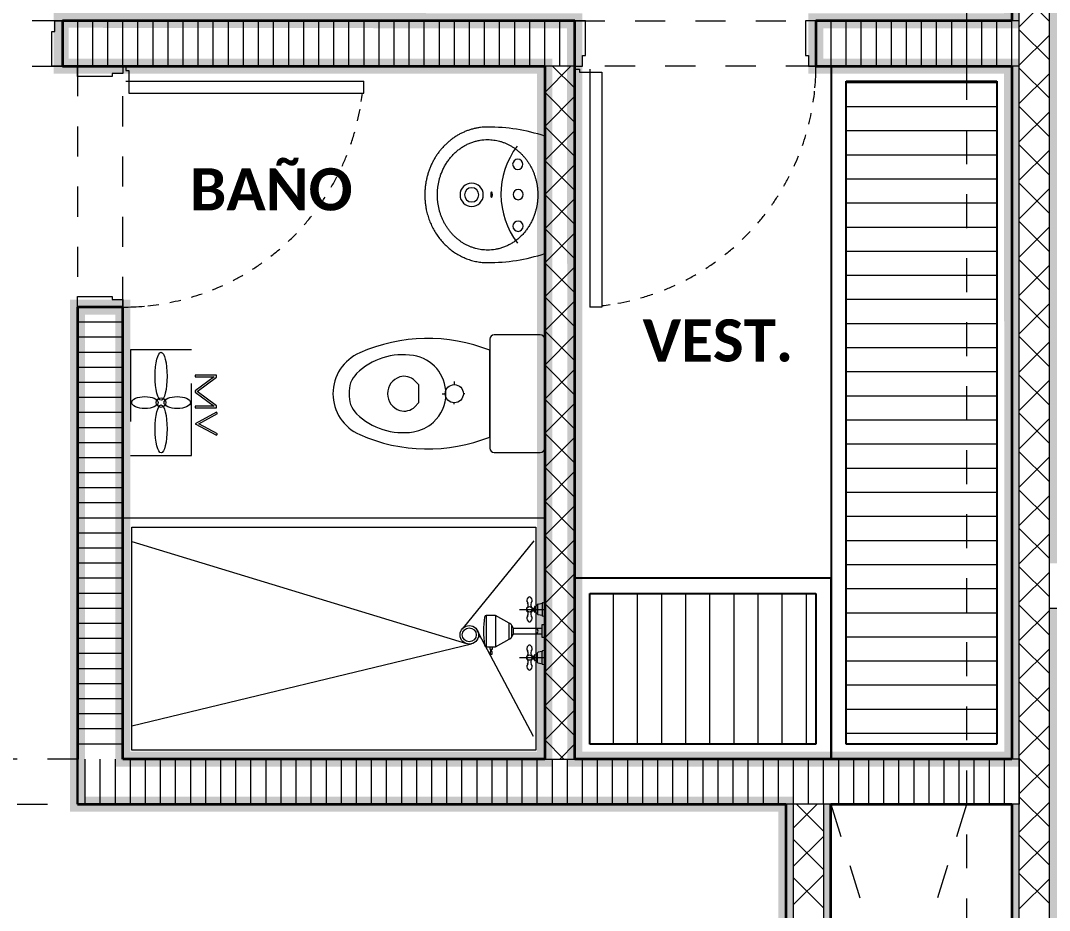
# Model space of a CAD drawing. Header units: metres. Extents: x -144 to 1000, y -717 to 29.
# Drawn here: x 459.226 to 462.64, y -554.622 to -551.669 of the extents above; entities that cross this region are included whole.
import ezdxf

# ---------------------------------------------------------------- set-up
doc = ezdxf.new("R2010")
doc.units = ezdxf.units.M
for name, pattern in [('Basculante', [0.11625, 0.075, -0.04125]), ('basculante modificado', [0.18, 0.1125, -0.0675]), ('Trazo', [0.45, 0.225, -0.225]), ('Trazo_2_', [0.47625, 0.238125, -0.238125])]:
    doc.linetypes.add(name, pattern=pattern)
doc.layers.get('0').update_dxf_attribs({"color": 1})
doc.layers.add('00-MEDICION', color=30, linetype='Continuous')
for name, color, linetype, lineweight in [('A-DETL', 1, 'Continuous', 9), ('A-DETL-GENF', 1, 'Continuous', 9), ('A-DETL-GENF-HDLN', 1, 'Trazo_2_', 9), ('A-DETL-MEDM', 1, 'Continuous', 30), ('A-DETL-THIN', 1, 'Continuous', 9), ('A-DOOR', 1, 'Continuous', 9), ('A-DOOR-FRAM', 1, 'Continuous', 9), ('A-DOOR-HDLN', 1, 'Trazo', 20), ('A-GENM', 1, 'Continuous', 9), ('A-WALL', 4, 'Continuous', 9), ('G-ANNO-TEXT', 2, 'Continuous', 9), ('P-SANR-FIXT', 1, 'Continuous', 9)]:
    doc.layers.add(name, color=color, linetype=linetype, lineweight=lineweight)
doc.layers.add('A-WALL-PATT', color=7, linetype='Continuous', lineweight=35, true_color=0x9c9c9c)
doc.styles.add('Calibri_B_1', font='calibrib.ttf', dxfattribs={"height": 0.135})

# ---------------------------------------------------------------- blocks, each defined once
blk = doc.blocks.new('U')
at = {"layer": 'A-WALL-PATT', "lineweight": 5, "true_color": 0x747474}
h = blk.add_hatch(color=8, dxfattribs=at)
h.paths.add_polyline_path([(467.0627, -494.06), (467.0627, -492.61), (467.0377, -492.61), (467.0377, -494.06)])
h.paths.add_polyline_path([(467.0524, -492.46), (467.0627, -492.46), (467.0627, -490.16), (467.038, -490.16), (467.038, -492.46)])
h.paths.add_polyline_path([(467.0377, -490.01), (467.0627, -490.01), (467.0627, -487.61), (467.0377, -487.61), (467.0377, -489.56)])
at = {"layer": 'A-WALL-PATT', "true_color": 0x747474}
h = blk.add_hatch(color=8, dxfattribs=at)
h.paths.add_polyline_path([(467.1877, -494.06), (467.1877, -491.96), (467.1627, -491.96), (467.1627, -494.06)])
h.paths.add_polyline_path([(467.1627, -491.81), (467.1877, -491.81), (467.1877, -487.61), (467.0627, -487.61), (467.0627, -487.635), (467.1627, -487.635), (467.1627, -491.0729)])
blk.add_hatch(color=8, dxfattribs=at).paths.add_polyline_path([(466.3127, -494.06), (466.3127, -492.61), (466.2877, -492.61), (466.2877, -494.06)])
at = {"layer": 'A-WALL-PATT', "lineweight": 5, "true_color": 0x747474}
blk.add_hatch(color=8, dxfattribs=at).paths.add_polyline_path([(466.4377, -494.06), (466.4377, -492.61), (466.4127, -492.61), (466.4127, -494.06)])
at = {"layer": 'A-DETL', "color": 7, "linetype": 'basculante modificado'}
for p, q in [((466.8877, -487.61), (466.8877, -495.6089)), ((466.4377, -492.61), (466.8877, -494.0596)), ((466.8877, -492.6103), (466.4377, -494.06))]:
    blk.add_line(p, q, dxfattribs=at)
at = {"layer": 'A-DETL-GENF', "linetype": 'Basculante'}
for p, q in [((463.8877, -490.01), (462.9877, -490.01)), ((463.8877, -490.16), (463.8877, -490.01)), ((465.588, -490.16), (465.588, -490.01)), ((465.588, -490.01), (466.388, -490.01)), ((466.388, -490.01), (466.388, -490.16)), ((462.9877, -490.16), (463.8877, -490.16)), ((464.088, -490.16), (463.938, -490.16)), ((463.938, -490.16), (463.938, -490.96)), ((464.088, -490.96), (464.088, -490.16)), ((466.388, -490.16), (465.588, -490.16)), ((463.938, -490.96), (464.088, -490.96)), ((463.938, -492.46), (462.938, -492.46)), ((462.938, -492.61), (463.938, -492.61))]:
    blk.add_line(p, q, dxfattribs=at)
at = {"layer": 'A-DETL-GENF', "color": 251, "true_color": 0x535353}
for p, q in [((466.488, -490.2141), (466.988, -490.2141)), ((466.488, -490.2941), (466.988, -490.2941)), ((466.488, -490.3741), (466.988, -490.3741)), ((466.488, -490.4541), (466.988, -490.4541)), ((466.488, -490.5341), (466.988, -490.5341)), ((466.488, -490.6141), (466.988, -490.6141)), ((466.488, -490.6941), (466.988, -490.6941)), ((466.488, -490.7741), (466.988, -490.7741)), ((466.488, -490.8541), (466.988, -490.8541)), ((466.488, -490.9341), (466.988, -490.9341)), ((466.488, -491.0141), (466.988, -491.0141)), ((466.488, -491.0941), (466.988, -491.0941)), ((466.488, -491.1741), (466.988, -491.1741)), ((466.488, -491.2541), (466.988, -491.2541)), ((466.488, -491.3341), (466.988, -491.3341)), ((466.488, -491.4141), (466.988, -491.4141)), ((466.488, -491.4941), (466.988, -491.4941)), ((466.488, -491.5741), (466.988, -491.5741)), ((466.488, -491.6541), (466.988, -491.6541)), ((466.488, -491.7341), (466.988, -491.7341)), ((466.488, -491.8141), (466.988, -491.8141)), ((466.488, -491.8941), (466.988, -491.8941)), ((465.7163, -492.41), (465.7163, -491.91)), ((465.7963, -492.41), (465.7963, -491.91)), ((465.8763, -492.41), (465.8763, -491.91)), ((465.9563, -492.41), (465.9563, -491.91)), ((466.0363, -492.41), (466.0363, -491.91)), ((466.1163, -492.41), (466.1163, -491.91)), ((466.1963, -492.41), (466.1963, -491.91)), ((466.2763, -492.41), (466.2763, -491.91)), ((466.3563, -492.41), (466.3563, -491.91)), ((466.488, -491.9741), (466.988, -491.9741)), ((466.488, -492.0541), (466.988, -492.0541)), ((466.488, -492.1341), (466.988, -492.1341)), ((466.488, -492.2141), (466.988, -492.2141)), ((466.488, -492.2941), (466.988, -492.2941)), ((466.488, -492.3741), (466.988, -492.3741))]:
    blk.add_line(p, q, dxfattribs=at)
at = {"layer": 'A-DETL-GENF'}
for p, q in [((464.3994, -491.1855), (464.3287, -491.1855)), ((464.3287, -491.1855), (464.3287, -491.1912)), ((464.3287, -491.1912), (464.3916, -491.1912)), ((464.3916, -491.1912), (464.3287, -491.2376)), ((464.3351, -491.24), (464.3994, -491.1926)), ((464.3994, -491.1926), (464.3994, -491.1855)), ((464.3287, -491.2376), (464.3287, -491.2424)), ((464.3287, -491.2424), (464.3916, -491.2888)), ((464.3994, -491.2875), (464.3351, -491.24)), ((464.3916, -491.2888), (464.3287, -491.2888)), ((464.3287, -491.2888), (464.3287, -491.2946)), ((464.3287, -491.2946), (464.3994, -491.2946)), ((464.3994, -491.3085), (464.3287, -491.347)), ((464.3407, -491.347), (464.4021, -491.3135)), ((464.3994, -491.2946), (464.3994, -491.2875)), ((464.4021, -491.3135), (464.3994, -491.3085)), ((464.3287, -491.347), (464.3994, -491.3855)), ((464.4021, -491.3805), (464.3407, -491.347)), ((464.3994, -491.3855), (464.4021, -491.3805))]:
    blk.add_line(p, q, dxfattribs=at)
blk.add_circle((464.215, -491.2768), 0.0159, dxfattribs=at)
for centre, major_axis, ratio in [((464.215, -491.1894), (0, 0.0795), 0.25), ((464.1613, -491.2768), (-0.0438, 0), 0.454545), ((464.215, -491.3642), (0, -0.0795), 0.25), ((464.2687, -491.2768), (-0.0438, 0), 0.454545)]:
    blk.add_ellipse(centre, major_axis=major_axis, ratio=ratio, dxfattribs=at)
at = {"layer": 'A-DETL-GENF-HDLN'}
for p, q in [((464.1134, -491.102), (464.1134, -491.452)), ((464.3162, -491.102), (464.1134, -491.102)), ((464.3162, -491.452), (464.3162, -491.102)), ((464.1134, -491.452), (464.3162, -491.452))]:
    blk.add_line(p, q, dxfattribs=at)
at = {"layer": 'A-DETL-MEDM'}
blk.add_line((463.938, -492.61), (463.938, -492.46), dxfattribs=at)
at = {"layer": 'A-DETL-THIN'}
for p, q in [((466.988, -490.21), (466.488, -490.21)), ((466.488, -490.21), (466.488, -492.41)), ((466.988, -492.41), (466.988, -490.21)), ((466.388, -491.91), (465.638, -491.91)), ((465.638, -491.91), (465.638, -492.41)), ((466.388, -491.91), (465.638, -491.91)), ((465.638, -491.91), (465.638, -492.41)), ((466.388, -492.41), (466.388, -491.91)), ((466.388, -492.41), (466.388, -491.91)), ((465.638, -492.41), (466.388, -492.41)), ((465.638, -492.41), (466.388, -492.41)), ((466.488, -492.41), (466.988, -492.41))]:
    blk.add_line(p, q, dxfattribs=at)
at = {"layer": 'A-DOOR'}
for p, q in [((465.588, -490.16), (465.588, -490.01)), ((464.088, -490.16), (463.938, -490.16))]:
    blk.add_line(p, q, dxfattribs=at)
at = {"layer": 'A-DOOR', "lineweight": 15}
for p, q in [((464.098, -490.16), (464.098, -490.175)), ((464.098, -490.175), (464.108, -490.175)), ((464.108, -490.175), (464.108, -490.25)), ((465.588, -490.17), (465.603, -490.17)), ((465.603, -490.17), (465.603, -490.18)), ((465.603, -490.18), (465.678, -490.18)), ((465.638, -490.17), (465.638, -490.96)), ((465.678, -490.18), (465.678, -490.96)), ((464.098, -490.21), (464.888, -490.21)), ((464.888, -490.25), (464.888, -490.21)), ((464.108, -490.25), (464.888, -490.25)), ((465.678, -490.96), (465.638, -490.96))]:
    blk.add_line(p, q, dxfattribs=at)
at = {"layer": 'A-DOOR'}
for centre, start, end in [((465.588, -490.16), 354.8602, 0), ((464.088, -490.16), 351.55, 353.5406), ((465.588, -490.16), 351.4009, 354.0571), ((464.088, -490.16), 346.8489, 349.7418), ((464.088, -490.16), 346.8489, 349.7418), ((465.588, -490.16), 346.0919, 348.7462), ((464.088, -490.16), 341.1143, 344.1684), ((465.588, -490.16), 340.7809, 343.4371), ((464.088, -490.16), 335.4451, 338.2717), ((465.588, -490.16), 335.4605, 338.1223), ((464.088, -490.16), 329.8378, 332.634), ((465.588, -490.16), 330.1233, 332.7944), ((464.088, -490.16), 324.2878, 327.0559), ((465.588, -490.16), 324.7622, 327.4462), ((464.088, -490.16), 318.7903, 321.5328), ((465.588, -490.16), 319.3702, 322.0705), ((464.088, -490.16), 313.3395, 316.0594), ((465.588, -490.16), 313.9406, 316.6605), ((464.088, -490.16), 307.9295, 310.6298), ((465.588, -490.16), 308.4672, 311.2097), ((464.088, -490.16), 302.5538, 305.2378), ((465.588, -490.16), 302.9441, 305.7122), ((464.088, -490.16), 297.2056, 299.8767), ((465.588, -490.16), 297.366, 300.1622), ((464.088, -490.16), 291.8777, 294.5395), ((465.588, -490.16), 291.7283, 294.5549), ((464.088, -490.16), 281.2538, 283.9081), ((464.088, -490.16), 286.5629, 289.2191), ((465.588, -490.16), 280.2582, 283.1511), ((465.588, -490.16), 280.2582, 283.1511), ((465.588, -490.16), 285.8316, 288.8857), ((464.088, -490.16), 270, 275.1398), ((464.088, -490.16), 275.9429, 278.5991), ((465.588, -490.16), 276.4594, 278.45)]:
    blk.add_arc(centre, 0.8, start, end, dxfattribs=at)
at = {"layer": 'A-DOOR-FRAM'}
for p, q in [((463.8627, -490.01), (463.8877, -490.01)), ((463.8627, -490.045), (463.8627, -490.01)), ((465.623, -490.01), (465.588, -490.01)), ((465.623, -490.125), (465.623, -490.01)), ((466.388, -490.01), (466.353, -490.01)), ((466.353, -490.01), (466.353, -490.125)), ((463.8527, -490.045), (463.8627, -490.045)), ((463.8527, -490.16), (463.8527, -490.045)), ((465.613, -490.16), (465.613, -490.125)), ((465.613, -490.125), (465.623, -490.125)), ((466.353, -490.125), (466.363, -490.125)), ((466.363, -490.125), (466.363, -490.16)), ((463.8877, -490.16), (463.8527, -490.16)), ((463.938, -490.195), (463.938, -490.16)), ((464.088, -490.16), (464.088, -490.185)), ((465.588, -490.16), (465.613, -490.16)), ((466.363, -490.16), (466.388, -490.16)), ((464.053, -490.185), (464.053, -490.195)), ((464.088, -490.185), (464.053, -490.185)), ((464.053, -490.195), (463.938, -490.195)), ((463.938, -490.925), (464.053, -490.925)), ((463.938, -490.96), (463.938, -490.925)), ((464.053, -490.925), (464.053, -490.935)), ((464.053, -490.935), (464.088, -490.935)), ((464.088, -490.935), (464.088, -490.96))]:
    blk.add_line(p, q, dxfattribs=at)
at = {"layer": 'A-DOOR-HDLN'}
for p, q in [((463.8877, -490.16), (463.8877, -490.01)), ((466.388, -490.01), (466.388, -490.16)), ((463.938, -490.96), (464.088, -490.96))]:
    blk.add_line(p, q, dxfattribs=at)
at = {"layer": 'A-GENM', "lineweight": 25}
for p, q in [((467.038, -490.16), (466.438, -490.16)), ((466.438, -490.16), (466.438, -492.46)), ((467.038, -492.46), (467.038, -490.16)), ((466.488, -490.21), (466.988, -490.21)), ((466.488, -492.41), (466.488, -490.21)), ((466.988, -490.21), (466.988, -492.41)), ((466.438, -491.86), (465.588, -491.86)), ((465.588, -491.86), (465.588, -492.46)), ((466.438, -492.46), (466.438, -491.86)), ((465.638, -492.41), (465.638, -491.91)), ((465.638, -491.91), (466.388, -491.91)), ((466.388, -491.91), (466.388, -492.41)), ((466.388, -492.41), (465.638, -492.41)), ((466.988, -492.41), (466.488, -492.41)), ((465.588, -492.46), (466.438, -492.46)), ((466.438, -492.46), (467.038, -492.46))]:
    blk.add_line(p, q, dxfattribs=at)
at = {"layer": 'A-WALL', "lineweight": 35}
for p, q in [((467.0377, -487.61), (467.0377, -490.01)), ((465.588, -490.01), (463.8877, -490.01)), ((463.8877, -490.01), (463.8877, -490.16)), ((465.588, -492.46), (465.588, -490.01)), ((467.0377, -490.01), (466.388, -490.01)), ((466.388, -490.01), (466.388, -490.16)), ((463.8877, -490.16), (465.488, -490.16)), ((465.488, -490.16), (465.488, -492.46)), ((466.388, -490.16), (467.0377, -490.16)), ((467.0377, -490.16), (467.0377, -492.46)), ((463.938, -490.96), (463.938, -492.46)), ((464.088, -490.96), (463.938, -490.96)), ((464.088, -492.46), (464.088, -490.96)), ((465.488, -492.46), (464.088, -492.46)), ((467.0377, -492.46), (465.588, -492.46)), ((463.938, -492.61), (466.2877, -492.61)), ((466.2877, -492.61), (466.2877, -494.21)), ((466.4377, -492.61), (467.0377, -492.61)), ((466.4377, -494.06), (466.4377, -492.61)), ((467.0377, -492.61), (467.0377, -494.06))]:
    blk.add_line(p, q, dxfattribs=at)
at = {"layer": 'A-WALL'}
for p, q in [((467.0627, -494.085), (467.0627, -487.635)), ((467.1627, -494.085), (467.1627, -487.635)), ((467.0627, -490.01), (467.0377, -490.01)), ((465.588, -490.16), (465.488, -490.16)), ((467.0627, -490.16), (467.0377, -490.16)), ((467.1877, -491.96), (467.1627, -491.96)), ((465.488, -492.46), (465.588, -492.46)), ((467.0627, -492.46), (467.0377, -492.46)), ((466.4377, -492.61), (466.2877, -492.61)), ((466.3127, -492.61), (466.3127, -494.135)), ((466.4127, -492.61), (466.4127, -494.085)), ((467.0627, -492.61), (467.0377, -492.61))]:
    blk.add_line(p, q, dxfattribs=at)
at = {"layer": 'A-WALL-PATT', "color": 1, "lineweight": 5, "true_color": 0xff0000}
for p, q in [((467.1627, -490.0125), (467.0627, -489.9125)), ((467.0627, -490.0301), (467.1627, -489.9301)), ((467.1627, -490.1397), (467.0627, -490.0397)), ((467.0627, -490.1573), (467.1627, -490.0573)), ((467.1627, -490.267), (467.0627, -490.167)), ((467.0627, -490.2846), (467.1627, -490.1846)), ((467.1627, -490.3943), (467.0627, -490.2943)), ((467.0627, -490.4119), (467.1627, -490.3119)), ((467.1627, -490.5216), (467.0627, -490.4216)), ((467.0627, -490.5392), (467.1627, -490.4392)), ((467.1627, -490.6489), (467.0627, -490.5489)), ((467.0627, -490.6665), (467.1627, -490.5665)), ((467.1627, -490.7761), (467.0627, -490.6761)), ((467.0627, -490.7937), (467.1627, -490.6937)), ((467.1627, -490.9034), (467.0627, -490.8034)), ((467.0627, -490.921), (467.1627, -490.821)), ((467.1627, -491.0307), (467.0627, -490.9307)), ((467.0627, -491.0483), (467.1627, -490.9483)), ((467.1627, -491.158), (467.0627, -491.058)), ((467.0627, -491.1756), (467.1627, -491.0756)), ((467.1627, -491.2853), (467.0627, -491.1853)), ((467.0627, -491.3028), (467.1627, -491.2028)), ((467.1627, -491.4125), (467.0627, -491.3125)), ((467.0627, -491.4301), (467.1627, -491.3301)), ((467.1627, -491.5398), (467.0627, -491.4398)), ((467.0627, -491.5574), (467.1627, -491.4574)), ((467.1627, -491.6671), (467.0627, -491.5671)), ((467.0627, -491.6847), (467.1627, -491.5847)), ((467.1627, -491.7944), (467.0627, -491.6944)), ((467.0627, -491.812), (467.1627, -491.712)), ((467.1627, -491.9217), (467.0627, -491.8217)), ((467.0627, -491.9392), (467.1627, -491.8392)), ((467.1627, -492.0489), (467.0627, -491.9489)), ((467.0627, -492.0665), (467.1627, -491.9665)), ((467.1627, -492.1762), (467.0627, -492.0762)), ((467.0627, -492.1938), (467.1627, -492.0938)), ((467.1627, -492.3035), (467.0627, -492.2035)), ((467.0627, -492.3211), (467.1627, -492.2211)), ((467.1627, -492.4308), (467.0627, -492.3308)), ((467.0627, -492.4484), (467.1627, -492.3484)), ((467.1627, -492.5581), (467.0627, -492.4581)), ((467.0627, -492.5756), (467.1627, -492.4756)), ((466.3127, -492.6892), (466.392, -492.61)), ((466.4127, -492.699), (466.3237, -492.61)), ((467.1627, -492.6853), (467.0627, -492.5853)), ((467.0627, -492.7029), (467.1627, -492.6029)), ((466.3127, -492.8165), (466.4127, -492.7165)), ((467.1627, -492.8126), (467.0627, -492.7126)), ((466.4127, -492.8263), (466.3127, -492.7263)), ((467.0627, -492.8302), (467.1627, -492.7302)), ((466.3127, -492.9438), (466.4127, -492.8438)), ((466.4127, -492.9536), (466.3127, -492.8536)), ((467.1627, -492.9399), (467.0627, -492.8399)), ((467.0627, -492.9575), (467.1627, -492.8575))]:
    blk.add_line(p, q, dxfattribs=at)
at = {"layer": 'A-WALL-PATT', "color": 8, "lineweight": 5, "true_color": 0x727272}
for p, q in [((463.9373, -490.01), (463.9373, -490.16)), ((463.9873, -490.01), (463.9873, -490.16)), ((464.0373, -490.01), (464.0373, -490.16)), ((464.0873, -490.01), (464.0873, -490.16)), ((464.1373, -490.01), (464.1373, -490.16)), ((464.1873, -490.01), (464.1873, -490.16)), ((464.2373, -490.01), (464.2373, -490.16)), ((464.2873, -490.01), (464.2873, -490.16)), ((464.3373, -490.01), (464.3373, -490.16)), ((464.3873, -490.01), (464.3873, -490.16)), ((464.4373, -490.01), (464.4373, -490.16)), ((464.4873, -490.01), (464.4873, -490.16)), ((464.5373, -490.01), (464.5373, -490.16)), ((464.5873, -490.01), (464.5873, -490.16)), ((464.6373, -490.01), (464.6373, -490.16)), ((464.6873, -490.01), (464.6873, -490.16)), ((464.7373, -490.01), (464.7373, -490.16)), ((464.7873, -490.01), (464.7873, -490.16)), ((464.8373, -490.01), (464.8373, -490.16)), ((464.8873, -490.01), (464.8873, -490.16)), ((464.9373, -490.01), (464.9373, -490.16)), ((464.9873, -490.01), (464.9873, -490.16)), ((465.0373, -490.01), (465.0373, -490.16)), ((465.0873, -490.01), (465.0873, -490.16)), ((465.1373, -490.01), (465.1373, -490.16)), ((465.1873, -490.01), (465.1873, -490.16)), ((465.2373, -490.01), (465.2373, -490.16)), ((465.2873, -490.01), (465.2873, -490.16)), ((465.3373, -490.01), (465.3373, -490.16)), ((465.3873, -490.01), (465.3873, -490.16)), ((465.4373, -490.01), (465.4373, -490.16)), ((465.4873, -490.01), (465.4873, -490.16)), ((465.5373, -490.01), (465.5373, -490.16)), ((465.5873, -490.01), (465.5873, -490.16)), ((466.4373, -490.01), (466.4373, -490.16)), ((466.4873, -490.01), (466.4873, -490.16)), ((466.5373, -490.01), (466.5373, -490.16)), ((466.5873, -490.01), (466.5873, -490.16)), ((466.6373, -490.01), (466.6373, -490.16)), ((466.6873, -490.01), (466.6873, -490.16)), ((466.7373, -490.01), (466.7373, -490.16)), ((466.7873, -490.01), (466.7873, -490.16)), ((466.8373, -490.01), (466.8373, -490.16)), ((466.8873, -490.01), (466.8873, -490.16)), ((466.9373, -490.01), (466.9373, -490.16)), ((466.9873, -490.01), (466.9873, -490.16)), ((467.0373, -490.01), (467.0373, -490.16)), ((464.088, -490.9601), (463.938, -490.9601)), ((464.088, -491.0101), (463.938, -491.0101)), ((464.088, -491.0601), (463.938, -491.0601)), ((464.088, -491.1101), (463.938, -491.1101)), ((464.088, -491.1601), (463.938, -491.1601)), ((464.088, -491.2101), (463.938, -491.2101)), ((464.088, -491.2601), (463.938, -491.2601)), ((464.088, -491.3101), (463.938, -491.3101)), ((464.088, -491.3601), (463.938, -491.3601)), ((464.088, -491.4101), (463.938, -491.4101)), ((464.088, -491.4601), (463.938, -491.4601)), ((464.088, -491.5101), (463.938, -491.5101)), ((464.088, -491.5601), (463.938, -491.5601)), ((464.088, -491.6101), (463.938, -491.6101)), ((464.088, -491.6601), (463.938, -491.6601)), ((464.088, -491.7101), (463.938, -491.7101)), ((464.088, -491.7601), (463.938, -491.7601)), ((464.088, -491.8101), (463.938, -491.8101)), ((464.088, -491.8601), (463.938, -491.8601)), ((464.088, -491.9101), (463.938, -491.9101)), ((464.088, -491.9601), (463.938, -491.9601)), ((464.088, -492.0101), (463.938, -492.0101)), ((464.088, -492.0601), (463.938, -492.0601)), ((464.088, -492.1101), (463.938, -492.1101)), ((464.088, -492.1601), (463.938, -492.1601)), ((464.088, -492.2101), (463.938, -492.2101)), ((464.088, -492.2601), (463.938, -492.2601)), ((464.088, -492.3101), (463.938, -492.3101)), ((464.088, -492.3601), (463.938, -492.3601)), ((464.088, -492.4101), (463.938, -492.4101)), ((463.9623, -492.46), (463.9623, -492.61)), ((464.0123, -492.46), (464.0123, -492.61)), ((464.0623, -492.46), (464.0623, -492.61)), ((464.1123, -492.46), (464.1123, -492.61)), ((464.1623, -492.46), (464.1623, -492.61)), ((464.2123, -492.46), (464.2123, -492.61)), ((464.2623, -492.46), (464.2623, -492.61)), ((464.3123, -492.46), (464.3123, -492.61)), ((464.3623, -492.46), (464.3623, -492.61)), ((464.4123, -492.46), (464.4123, -492.61)), ((464.4623, -492.46), (464.4623, -492.61)), ((464.5123, -492.46), (464.5123, -492.61)), ((464.5623, -492.46), (464.5623, -492.61)), ((464.6123, -492.46), (464.6123, -492.61)), ((464.6623, -492.46), (464.6623, -492.61)), ((464.7123, -492.46), (464.7123, -492.61)), ((464.7623, -492.46), (464.7623, -492.61)), ((464.8123, -492.46), (464.8123, -492.61)), ((464.8623, -492.46), (464.8623, -492.61)), ((464.9123, -492.46), (464.9123, -492.61)), ((464.9623, -492.46), (464.9623, -492.61)), ((465.0123, -492.46), (465.0123, -492.61)), ((465.0623, -492.46), (465.0623, -492.61)), ((465.1123, -492.46), (465.1123, -492.61)), ((465.1623, -492.46), (465.1623, -492.61)), ((465.2123, -492.46), (465.2123, -492.61)), ((465.2623, -492.46), (465.2623, -492.61)), ((465.3123, -492.46), (465.3123, -492.61)), ((465.3623, -492.46), (465.3623, -492.61)), ((465.4123, -492.46), (465.4123, -492.61)), ((465.4623, -492.46), (465.4623, -492.61)), ((465.5123, -492.46), (465.5123, -492.61)), ((465.5623, -492.46), (465.5623, -492.61)), ((465.6123, -492.46), (465.6123, -492.61)), ((465.6623, -492.46), (465.6623, -492.61)), ((465.7123, -492.46), (465.7123, -492.61)), ((465.7623, -492.46), (465.7623, -492.61)), ((465.8123, -492.46), (465.8123, -492.61)), ((465.8623, -492.46), (465.8623, -492.61)), ((465.9123, -492.46), (465.9123, -492.61)), ((465.9623, -492.46), (465.9623, -492.61)), ((466.0123, -492.46), (466.0123, -492.61)), ((466.0623, -492.46), (466.0623, -492.61)), ((466.1123, -492.46), (466.1123, -492.61)), ((466.1623, -492.46), (466.1623, -492.61)), ((466.2123, -492.46), (466.2123, -492.61)), ((466.2623, -492.46), (466.2623, -492.61)), ((466.3123, -492.46), (466.3123, -492.61)), ((466.3623, -492.46), (466.3623, -492.61)), ((466.4123, -492.46), (466.4123, -492.61)), ((466.4623, -492.46), (466.4623, -492.61)), ((466.5123, -492.46), (466.5123, -492.61)), ((466.5623, -492.46), (466.5623, -492.61)), ((466.6123, -492.46), (466.6123, -492.61)), ((466.6623, -492.46), (466.6623, -492.61)), ((466.7123, -492.46), (466.7123, -492.61)), ((466.7623, -492.46), (466.7623, -492.61)), ((466.8123, -492.46), (466.8123, -492.61)), ((466.8623, -492.46), (466.8623, -492.61)), ((466.9123, -492.46), (466.9123, -492.61)), ((466.9623, -492.46), (466.9623, -492.61)), ((467.0123, -492.46), (467.0123, -492.61)), ((467.0623, -492.46), (467.0623, -492.61))]:
    blk.add_line(p, q, dxfattribs=at)
at = {"layer": 'A-WALL-PATT', "color": 8, "lineweight": 5, "true_color": 0x747474}
for p, q in [((465.488, -490.2472), (465.5752, -490.16)), ((465.588, -490.2337), (465.5142, -490.16)), ((465.588, -490.3469), (465.488, -490.2469)), ((465.488, -490.3603), (465.588, -490.2603)), ((465.588, -490.46), (465.488, -490.36)), ((465.488, -490.4735), (465.588, -490.3735)), ((465.588, -490.5732), (465.488, -490.4732)), ((465.488, -490.5866), (465.588, -490.4866)), ((465.588, -490.6863), (465.488, -490.5863)), ((465.488, -490.6997), (465.588, -490.5997)), ((465.588, -490.7994), (465.488, -490.6994)), ((465.488, -490.8129), (465.588, -490.7129)), ((465.588, -490.9126), (465.488, -490.8126)), ((465.488, -490.926), (465.588, -490.826)), ((465.588, -491.0257), (465.488, -490.9257)), ((465.488, -491.0391), (465.588, -490.9391)), ((465.588, -491.1388), (465.488, -491.0388)), ((465.488, -491.1523), (465.588, -491.0523)), ((465.588, -491.252), (465.488, -491.152)), ((465.488, -491.2654), (465.588, -491.1654)), ((465.588, -491.3651), (465.488, -491.2651)), ((465.488, -491.3786), (465.588, -491.2786)), ((465.588, -491.4783), (465.488, -491.3783)), ((465.488, -491.4917), (465.588, -491.3917)), ((465.588, -491.5914), (465.488, -491.4914)), ((465.488, -491.6048), (465.588, -491.5048)), ((465.588, -491.7045), (465.488, -491.6045)), ((465.488, -491.718), (465.588, -491.618)), ((465.588, -491.8177), (465.488, -491.7177)), ((465.488, -491.8311), (465.588, -491.7311)), ((465.588, -491.9308), (465.488, -491.8308)), ((465.488, -491.9442), (465.588, -491.8442)), ((465.588, -492.0439), (465.488, -491.9439)), ((465.488, -492.0574), (465.588, -491.9574)), ((465.588, -492.1571), (465.488, -492.0571)), ((465.488, -492.1705), (465.588, -492.0705)), ((465.588, -492.2702), (465.488, -492.1702)), ((465.488, -492.2837), (465.588, -492.1837)), ((465.588, -492.3834), (465.488, -492.2834)), ((465.488, -492.3968), (465.588, -492.2968)), ((465.5514, -492.46), (465.488, -492.3965)), ((465.5379, -492.46), (465.588, -492.4099))]:
    blk.add_line(p, q, dxfattribs=at)
at = {"layer": 'P-SANR-FIXT'}
for p, q in [((465.3057, -491.0669), (465.3057, -491.2473)), ((465.473, -491.0519), (465.3207, -491.0519)), ((465.3057, -491.3913), (465.3057, -491.1034)), ((465.0574, -491.2042), (465.0697, -491.2166)), ((465.0697, -491.2166), (465.0697, -491.2781)), ((465.188, -491.2073), (465.188, -491.2173)), ((465.148, -491.2473), (465.158, -491.2473)), ((465.223, -491.2473), (465.218, -491.2473)), ((465.3057, -491.2473), (465.3057, -491.4278)), ((465.0697, -491.2781), (465.0574, -491.2905)), ((465.188, -491.2823), (465.188, -491.2773)), ((465.3207, -491.4428), (465.473, -491.4428)), ((465.488, -491.66), (464.088, -491.66)), ((464.118, -492.43), (464.118, -491.69)), ((464.118, -491.69), (465.458, -491.69)), ((465.458, -491.69), (465.458, -492.43)), ((464.118, -491.7375), (465.2282, -492.0769)), ((465.4516, -491.7355), (465.2173, -492.0249)), ((465.4046, -491.9632), (465.488, -491.9632)), ((465.4296, -491.9555), (465.4319, -491.9555)), ((465.4296, -491.9586), (465.4296, -491.9555)), ((465.4296, -491.9708), (465.4296, -491.9677)), ((465.4471, -491.9587), (465.4539, -491.9587)), ((465.4471, -491.9676), (465.4539, -491.9676)), ((465.4539, -491.9552), (465.4539, -491.9712)), ((465.4642, -491.947), (465.4642, -491.9794)), ((465.4658, -491.9454), (465.479, -491.9426)), ((465.479, -491.9426), (465.479, -491.9837)), ((465.4806, -491.941), (465.488, -491.9395)), ((465.2941, -491.9834), (465.2941, -492.0874)), ((465.3245, -491.9834), (465.2941, -491.9834)), ((465.3245, -491.9834), (465.3245, -492.0874)), ((465.3695, -492.0087), (465.3245, -491.9834)), ((465.4319, -491.9708), (465.4296, -491.9708)), ((465.479, -491.9837), (465.4658, -491.981)), ((465.488, -491.9868), (465.4806, -491.9853)), ((465.4509, -492.3855), (465.2603, -492.027)), ((465.3695, -492.062), (465.3695, -492.0087)), ((465.3792, -492.0171), (465.383, -492.0252)), ((465.3792, -492.0536), (465.3792, -492.0171)), ((465.383, -492.0252), (465.383, -492.0448)), ((465.383, -492.0252), (465.4605, -492.0252)), ((465.4605, -492.0252), (465.48, -492.0252)), ((465.48, -492.0132), (465.488, -492.0132)), ((465.48, -492.0567), (465.48, -492.0132)), ((465.2689, -492.0431), (465.2689, -492.0569)), ((465.3245, -492.0874), (465.3695, -492.062)), ((465.383, -492.0456), (465.3792, -492.0536)), ((465.383, -492.0448), (465.4605, -492.0448)), ((465.4605, -492.0448), (465.48, -492.0448)), ((465.488, -492.0567), (465.48, -492.0567)), ((464.118, -492.3499), (465.2449, -492.0776)), ((465.2941, -492.0874), (465.3245, -492.0874)), ((465.3073, -492.0962), (465.3073, -492.0874)), ((465.3132, -492.0962), (465.3073, -492.0962)), ((465.3073, -492.1031), (465.3073, -492.1119)), ((465.3132, -492.1031), (465.3073, -492.1031)), ((465.3089, -492.1031), (465.3089, -492.0962)), ((465.3116, -492.1031), (465.3116, -492.0962)), ((465.3132, -492.0874), (465.3132, -492.0962)), ((465.3132, -492.1119), (465.3132, -492.1031)), ((465.479, -492.1026), (465.4658, -492.1054)), ((465.479, -492.1437), (465.479, -492.1026)), ((465.488, -492.0995), (465.4806, -492.101)), ((465.3073, -492.1119), (465.3132, -492.1119)), ((465.4046, -492.1232), (465.488, -492.1232)), ((465.4296, -492.1155), (465.4296, -492.1186)), ((465.4319, -492.1155), (465.4296, -492.1155)), ((465.4296, -492.1277), (465.4296, -492.1308)), ((465.4296, -492.1308), (465.4319, -492.1308)), ((465.4471, -492.1187), (465.4539, -492.1187)), ((465.4471, -492.1276), (465.4539, -492.1276)), ((465.4539, -492.1312), (465.4539, -492.1152)), ((465.4642, -492.1394), (465.4642, -492.107)), ((465.4658, -492.141), (465.479, -492.1437)), ((465.4806, -492.1453), (465.488, -492.1468)), ((465.458, -492.43), (464.118, -492.43))]:
    blk.add_line(p, q, dxfattribs=at)
for centre, radius in [((465.188, -491.2473), 0.03), ((465.4374, -491.9632), 0.00903), ((465.2377, -492.0477), 0.0307), ((465.2377, -492.0477), 0.0231), ((465.4374, -492.1232), 0.00903)]:
    blk.add_circle(centre, radius, dxfattribs=at)
for centre, radius, start, end in [((465.2983, -490.9765), 0.6142, 72.0171, 89.9829), ((465.6095, -490.5858), 0.2666, 143.0879, 217.323), ((465.3985, -490.4861), 0.017, 90, 270), ((465.3985, -490.4861), 0.017, 270, 90), ((465.2456, -490.5873), 0.0386, 90, 270), ((465.2456, -490.5873), 0.0235, 90, 270), ((465.2456, -490.5873), 0.0386, 270, 90), ((465.2456, -490.5873), 0.0235, 270, 90), ((465.4, -490.5866), 0.0168, 0, 180), ((465.4, -490.5866), 0.0168, 180, 0), ((465.3995, -490.6917), 0.017, 90, 270), ((465.3995, -490.6917), 0.017, 270, 90), ((465.2983, -490.1982), 0.6142, 270.0171, 287.9829), ((465.0998, -491.6224), 0.5584, 68.3591, 113.7969), ((465.3207, -491.0669), 0.015, 90, 180), ((465.473, -491.0669), 0.015, 0, 90), ((464.935, -491.2487), 0.15, 113.7969, 179.4689), ((465.0176, -491.3378), 0.2199, 80.9061, 134.3974), ((465.0321, -491.2473), 0.1282, 359.9985, 80.9061), ((464.9208, -491.239), 0.0816, 134.3974, 185.8355), ((465.0244, -491.2473), 0.0581, 107.1865, 252.8171), ((465.022, -491.2396), 0.05, 45, 107.1865), ((464.935, -491.246), 0.15, 180.5311, 246.2031), ((464.9208, -491.2556), 0.0816, 174.1645, 225.6026), ((465.0321, -491.2473), 0.1282, 312.4453, 0.0015), ((465.0176, -491.1568), 0.2199, 225.6026, 279.0939), ((465.022, -491.2551), 0.05, 252.8171, 315), ((465.0321, -491.2473), 0.1282, 279.0939, 312.4453), ((465.0998, -490.8723), 0.5584, 246.2031, 291.6409), ((465.3207, -491.4278), 0.015, 180, 270), ((465.473, -491.4278), 0.015, 270, 0), ((465.4411, -491.9335), 0.0127, 131.2787, 220.6125), ((465.4374, -491.9276), 0.00597, 37.4869, 142.5131), ((465.4338, -491.9335), 0.0127, 319.3875, 48.7213), ((465.4174, -491.9491), 0.0158, 336.2284, 27.6734), ((465.4549, -491.9486), 0.0133, 149.2408, 223.1352), ((465.4549, -491.9777), 0.0133, 136.8648, 210.7592), ((465.4471, -491.9563), 0.0024, 215.3035, 270), ((465.4471, -491.97), 0.0024, 90, 144.6965), ((465.4555, -491.9552), 0.0016, 90, 180), ((465.4553, -491.9442), 0.00934, 271.4421, 342.9741), ((465.4658, -491.947), 0.0016, 90, 180), ((465.4806, -491.9426), 0.0016, 90, 180), ((465.5556, -492.0354), 0.2711, 170.1458, 189.8542), ((465.2941, -491.989), 0.0056, 90, 180), ((465.4411, -491.9928), 0.0127, 139.3875, 228.7213), ((465.4174, -491.9772), 0.0158, 332.3266, 23.7716), ((465.4374, -491.9987), 0.00597, 217.4869, 322.5131), ((465.4338, -491.9928), 0.0127, 311.2787, 40.6125), ((465.4555, -491.9712), 0.0016, 180, 270), ((465.4553, -491.9821), 0.00934, 17.0259, 88.5579), ((465.4658, -491.9794), 0.0016, 180, 270), ((465.4806, -491.9837), 0.0016, 180, 270), ((465.3647, -492.024), 0.016, 25.3085, 72.5748), ((465.4543, -492.035), 0.0116, 302.372, 57.628), ((465.3647, -492.0468), 0.016, 287.4252, 334.6915), ((465.2941, -492.0818), 0.0056, 180, 270), ((465.4411, -492.0935), 0.0127, 131.2787, 220.6125), ((465.4174, -492.1091), 0.0158, 336.2284, 27.6734), ((465.4374, -492.0876), 0.00597, 37.4869, 142.5131), ((465.4549, -492.1086), 0.0133, 149.2408, 223.1352), ((465.4338, -492.0935), 0.0127, 319.3875, 48.7213), ((465.4658, -492.107), 0.0016, 90, 180), ((465.4806, -492.1026), 0.0016, 90, 180), ((465.4174, -492.1372), 0.0158, 332.3266, 23.7716), ((465.4549, -492.1377), 0.0133, 136.8648, 210.7592), ((465.4471, -492.1163), 0.0024, 215.3035, 270), ((465.4471, -492.13), 0.0024, 90, 144.6965), ((465.4555, -492.1152), 0.0016, 90, 180), ((465.4555, -492.1312), 0.0016, 180, 270), ((465.4553, -492.1042), 0.00934, 271.4421, 342.9741), ((465.4553, -492.1421), 0.00934, 17.0259, 88.5579), ((465.4658, -492.1394), 0.0016, 180, 270), ((465.4411, -492.1528), 0.0127, 139.3875, 228.7213), ((465.4374, -492.1587), 0.00597, 217.4869, 322.5131), ((465.4338, -492.1528), 0.0127, 311.2787, 40.6125), ((465.4806, -492.1437), 0.0016, 180, 270)]:
    blk.add_arc(centre, radius, start, end, dxfattribs=at)
for major_axis in [(0, -0.00908), (0, 0.00908)]:
    blk.add_ellipse((465.3118, -490.5868), major_axis=major_axis, ratio=0.332108, start_param=3.141593, end_param=6.283185, dxfattribs=at)
for points, knots in [([(465.2985, -490.3623), (465.2904, -490.3624), (465.2785, -490.3631), (465.2628, -490.3656), (465.2513, -490.3681), (465.2398, -490.3713), (465.2285, -490.3753), (465.2174, -490.38), (465.2066, -490.3852), (465.1963, -490.3911), (465.1861, -490.3977), (465.1763, -490.4049), (465.1671, -490.4126), (465.1582, -490.4208), (465.1498, -490.4296), (465.1418, -490.4389), (465.1344, -490.4485), (465.1275, -490.4586), (465.1211, -490.4691), (465.1153, -490.48), (465.1101, -490.491), (465.1055, -490.5024), (465.1014, -490.5141), (465.098, -490.5261), (465.0951, -490.5381), (465.0929, -490.5502), (465.0914, -490.5626), (465.0904, -490.575), (465.0901, -490.5873), (465.0904, -490.5997), (465.0914, -490.6121), (465.0929, -490.6245), (465.0949, -490.6356), (465.0972, -490.6456), (465.1005, -490.6576), (465.1054, -490.6724), (465.1125, -490.6893), (465.121, -490.7057), (465.1308, -490.7213), (465.1417, -490.7359), (465.1539, -490.7497), (465.167, -490.7622), (465.1811, -490.7735), (465.1962, -490.7837), (465.2119, -490.7923), (465.2284, -490.7995), (465.2455, -490.8052), (465.2628, -490.8093), (465.2804, -490.8117), (465.2925, -490.8123), (465.2985, -490.8123)], [0, 0, 0, 0, 0.035714, 0.053571, 0.071429, 0.089286, 0.107143, 0.125, 0.142857, 0.160714, 0.178571, 0.196429, 0.214286, 0.232143, 0.25, 0.267857, 0.285714, 0.303571, 0.321429, 0.339286, 0.357143, 0.375, 0.392857, 0.410714, 0.428571, 0.446429, 0.464286, 0.482143, 0.5, 0.517857, 0.535714, 0.553571, 0.571429, 0.584821, 0.598214, 0.625, 0.651786, 0.678571, 0.705357, 0.732143, 0.758929, 0.785714, 0.8125, 0.839286, 0.866071, 0.892857, 0.919643, 0.946429, 0.973214, 1, 1, 1, 1]), ([(465.2985, -490.7707), (465.2917, -490.7707), (465.2816, -490.77), (465.2684, -490.7678), (465.2586, -490.7655), (465.249, -490.7625), (465.2394, -490.7589), (465.23, -490.7546), (465.221, -490.7498), (465.2123, -490.7444), (465.2038, -490.7383), (465.1956, -490.7317), (465.1879, -490.7247), (465.1806, -490.7171), (465.1737, -490.709), (465.1672, -490.7004), (465.1613, -490.6916), (465.1558, -490.6823), (465.1509, -490.6726), (465.1464, -490.6626), (465.1426, -490.6524), (465.1393, -490.642), (465.1366, -490.6312), (465.1345, -490.6204), (465.133, -490.6095), (465.1321, -490.5985), (465.1318, -490.5873), (465.1321, -490.5762), (465.133, -490.5652), (465.1345, -490.5543), (465.1366, -490.5434), (465.1393, -490.5327), (465.1429, -490.5214), (465.1474, -490.5096), (465.1532, -490.4972), (465.1598, -490.4854), (465.1672, -490.4742), (465.1754, -490.4636), (465.1842, -490.4537), (465.1936, -490.4447), (465.2038, -490.4363), (465.2144, -490.4288), (465.2254, -490.4224), (465.237, -490.4168), (465.249, -490.4121), (465.261, -490.4085), (465.2774, -490.4051), (465.29, -490.404), (465.2985, -490.404)], [0, 0, 0, 0, 0.038462, 0.057692, 0.076923, 0.096154, 0.115385, 0.134615, 0.153846, 0.173077, 0.192308, 0.211538, 0.230769, 0.25, 0.269231, 0.288462, 0.307692, 0.326923, 0.346154, 0.365385, 0.384615, 0.403846, 0.423077, 0.442308, 0.461538, 0.480769, 0.5, 0.519231, 0.538462, 0.557692, 0.576923, 0.596154, 0.615385, 0.639423, 0.663462, 0.6875, 0.711538, 0.735577, 0.759615, 0.783654, 0.807692, 0.831731, 0.855769, 0.879808, 0.903846, 0.927885, 0.951923, 1, 1, 1, 1]), ([(465.2985, -490.404), (465.3054, -490.404), (465.3155, -490.4047), (465.3287, -490.4069), (465.3384, -490.4092), (465.3481, -490.4122), (465.3577, -490.4158), (465.367, -490.4201), (465.376, -490.4249), (465.3847, -490.4303), (465.3932, -490.4364), (465.4014, -490.443), (465.4091, -490.45), (465.4164, -490.4576), (465.4233, -490.4657), (465.4298, -490.4743), (465.4358, -490.4831), (465.4412, -490.4924), (465.4462, -490.5021), (465.4506, -490.5121), (465.4545, -490.5223), (465.4577, -490.5327), (465.4604, -490.5434), (465.4626, -490.5543), (465.4641, -490.5652), (465.465, -490.5762), (465.4653, -490.5873), (465.465, -490.5985), (465.4641, -490.6095), (465.4626, -490.6204), (465.4604, -490.6312), (465.4577, -490.642), (465.4542, -490.6533), (465.4496, -490.6651), (465.4438, -490.6775), (465.4372, -490.6893), (465.4299, -490.7005), (465.4217, -490.7111), (465.4128, -490.721), (465.4034, -490.73), (465.3933, -490.7384), (465.3826, -490.7458), (465.3716, -490.7523), (465.36, -490.7579), (465.3481, -490.7626), (465.336, -490.7662), (465.3197, -490.7696), (465.3071, -490.7706), (465.2985, -490.7707)], [0, 0, 0, 0, 0.038462, 0.057692, 0.076923, 0.096154, 0.115385, 0.134615, 0.153846, 0.173077, 0.192308, 0.211538, 0.230769, 0.25, 0.269231, 0.288462, 0.307692, 0.326923, 0.346154, 0.365385, 0.384615, 0.403846, 0.423077, 0.442308, 0.461538, 0.480769, 0.5, 0.519231, 0.538462, 0.557692, 0.576923, 0.596154, 0.615385, 0.639423, 0.663462, 0.6875, 0.711538, 0.735577, 0.759615, 0.783654, 0.807692, 0.831731, 0.855769, 0.879808, 0.903846, 0.927885, 0.951923, 1, 1, 1, 1])]:
    blk.add_open_spline(points, degree=3, knots=knots, dxfattribs=at)
at = {"layer": 'G-ANNO-TEXT', "style": 'Calibri_B_1'}
for s, p in [('BAÑO', (464.3105, -490.639)), ('VEST.', (465.8129, -491.1405))]:
    blk.add_text(s, height=0.14, dxfattribs=at).set_placement(p)

msp = doc.modelspace()

# ---------------------------------------------------------------- linework, layer by layer
at = {"layer": '00-MEDICION', "const_width": 0.05}
msp.add_lwpolyline([(462.515, -549.27), (462.5146, -551.67), (461.8652, -551.67), (461.8652, -551.82), (462.5146, -551.82), (462.5152, -554.12), (461.0652, -554.12), (461.0646, -551.67), (459.3612, -551.6679), (459.3612, -551.82), (460.9652, -551.82), (460.9652, -554.12), (459.5652, -554.12), (459.5652, -552.62), (459.4152, -552.62), (459.4152, -554.12), (459.4152, -554.27), (461.765, -554.27), (461.765, -555.87), (460.765, -555.87), (460.765, -555.72)], dxfattribs=at)
at = {"layer": '00-MEDICION', "color": 5}
msp.add_lwpolyline([(462.665, -553.62, 0.05, 0.05, 0), (462.665, -555.72, 0.05, 0.05, 0), (463.6649, -555.7201, 0.05, 0.05, 0)], format="xyseb", dxfattribs=at)

# ---------------------------------------------------------------- block references
at = {"color": 3}
msp.add_blockref('U', (-4.5227, -61.66), dxfattribs=at)

doc.saveas('drawing.dxf')
